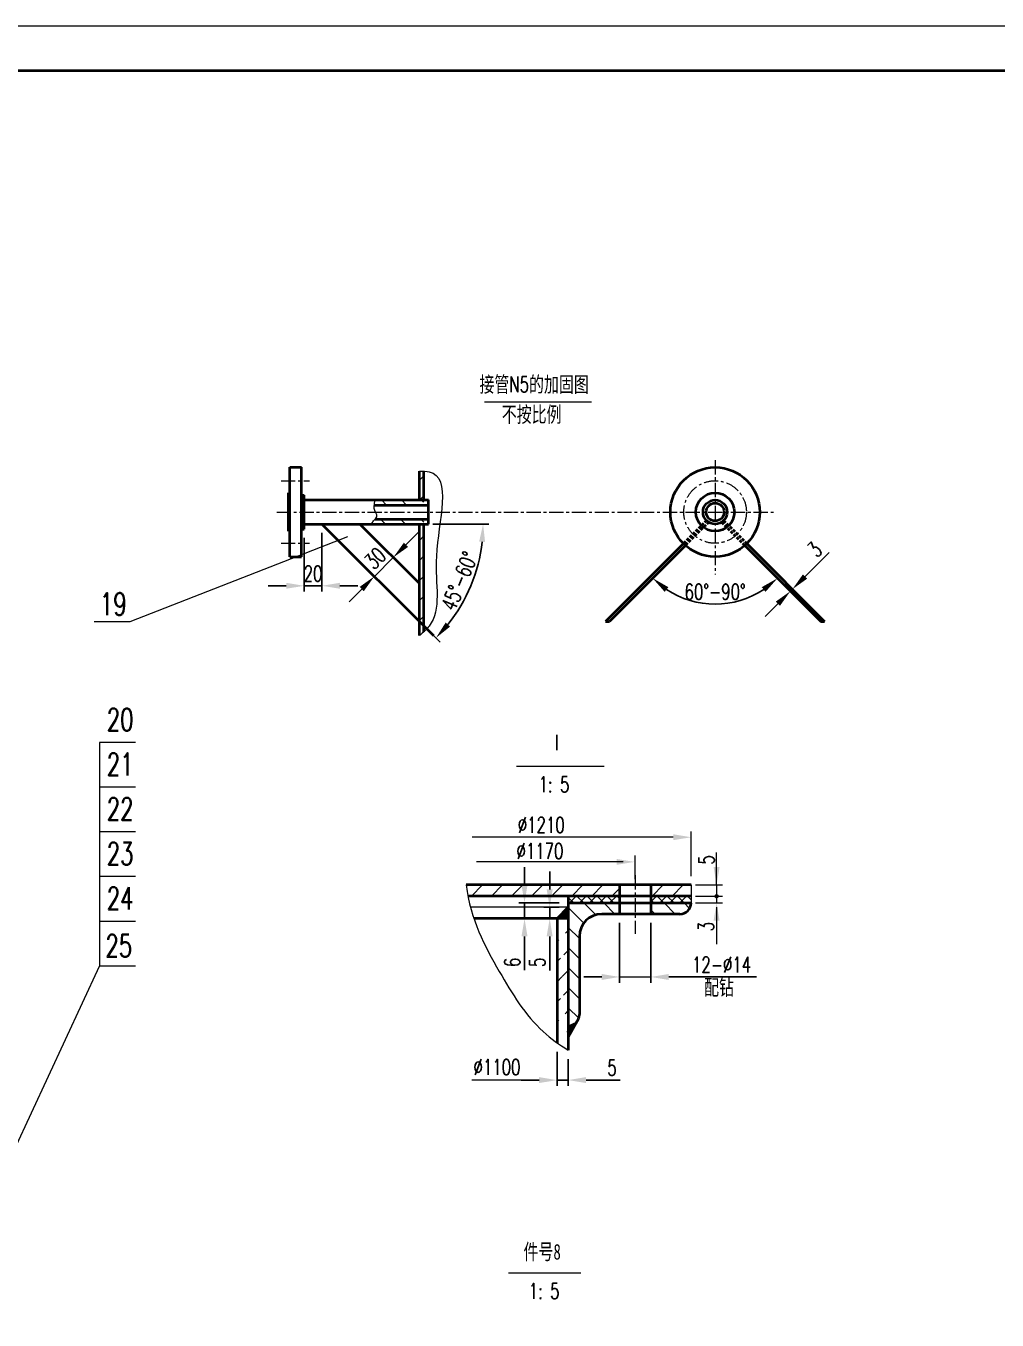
# Model space of a CAD drawing. Extents: x -2383 to 11766, y -3270 to 4351.
# Drawn here: x 6686 to 8859, y -225 to 2670 of the extents above; entities that cross this region are included whole.
import ezdxf

# ---------------------------------------------------------------- set-up
doc = ezdxf.new("R2010")
doc.units = 0
doc.linetypes.add('CENTER', pattern=[50.8, 31.75, -6.35, 6.35, -6.35])
doc.linetypes.add('HIDDEN', pattern=[9.525, 6.35, -3.175])
doc.layers.get('0').update_dxf_attribs({"linetype": 'CONTINUOUS', "lineweight": 40})
doc.layers.get('DEFPOINTS').update_dxf_attribs({"linetype": 'CONTINUOUS', "lineweight": 20})
for name, color, linetype, lineweight in [('5', 1, 'CENTER', 20), ('中线', 1, 'CENTER', 20), ('尺寸线', 6, 'CONTINUOUS', 20), ('文字', 6, 'CONTINUOUS', 20), ('细实线', 3, 'CONTINUOUS', 20), ('细线', 3, 'CONTINUOUS', 20), ('虚线', 2, 'HIDDEN', 20)]:
    doc.layers.add(name, color=color, linetype=linetype, lineweight=lineweight)
doc.styles.add('尺寸', font='romans.shx', dxfattribs={"width": 0.7, "height": 3.5})
doc.styles.add('尺寸-字母', font='romans.shx', dxfattribs={"width": 0.7})
doc.styles.add('文字3-5', font='SIMFANG.TTF', dxfattribs={"width": 0.7, "height": 3.5})
doc.dimstyles.new('尺寸3-5', dxfattribs={"dimtxt": 3.5, "dimasz": 2.5, "dimexe": 1.25, "dimexo": 0.625, "dimgap": 1.5, "dimtad": 1, "dimdec": 0, "dimdsep": 46, "dimtxsty": '尺寸-字母', "dimcen": 2.5, "dimadec": 0, "dimazin": 0, "dimtfac": 1, "dimtdec": 4, "dimtmove": 0, "dimatfit": 3, "dimfxl": 0, "dimtolj": 1, "dimtzin": 0, "dimarcsym": 0})
pattern_1 = [(135, (10174.634, -2744.566), (-22.45064, -22.45064), [])]

# ---------------------------------------------------------------- blocks, each defined once
blk = doc.blocks.new('*D30')
at = {"layer": 'DEFPOINTS', "color": 0, "lineweight": 20}
for p in [(7874.5, 395.2), (7899.5, 378.8), (7899.5, 311.6)]:
    blk.add_point(p, dxfattribs=at)
at = {"layer": '尺寸线', "color": 0, "lineweight": -2}
for p, q in [((7874.5, 375.2), (7874.5, 298.6)), ((7899.5, 358.8), (7899.5, 298.6)), ((7834.5, 311.6), (7794.5, 311.6)), ((7874.5, 311.6), (7899.5, 311.6)), ((7939.5, 311.6), (8015.8, 311.6))]:
    blk.add_line(p, q, dxfattribs=at)
at = {"layer": '尺寸线', "color": 0, "lineweight": 20}
for points in [[(7834.5, 318.3), (7834.5, 305), (7874.5, 311.6)], [(7939.5, 318.3), (7939.5, 305), (7899.5, 311.6)]]:
    blk.add_solid(points, dxfattribs=at)
at = {"layer": '尺寸线', "color": 0, "lineweight": 20, "insert": (7997.6, 339.1), "char_height": 35, "attachment_point": 5, "style": '尺寸-字母'}
blk.add_mtext('\\A1;5', dxfattribs=at)
blk = doc.blocks.new('*D32')
at = {"layer": 'DEFPOINTS', "color": 0, "lineweight": 20}
for p in [(7899.5, 708.2), (7801.8, 673.2), (7874.5, 673.2)]:
    blk.add_point(p, dxfattribs=at)
at = {"layer": '尺寸线', "color": 0, "lineweight": -2}
for p, q in [((7801.8, 748.2), (7801.8, 788.2)), ((7879.5, 708.2), (7788.8, 708.2)), ((7801.8, 708.2), (7801.8, 673.2)), ((7854.5, 673.2), (7788.8, 673.2)), ((7801.8, 633.2), (7801.8, 557.4))]:
    blk.add_line(p, q, dxfattribs=at)
at = {"layer": '尺寸线', "color": 0, "lineweight": 20}
for points in [[(7795.1, 748.2), (7808.5, 748.2), (7801.8, 708.2)], [(7795.1, 633.2), (7808.5, 633.2), (7801.8, 673.2)]]:
    blk.add_solid(points, dxfattribs=at)
at = {"layer": '尺寸线', "color": 0, "lineweight": 20, "insert": (7774.3, 575), "char_height": 35, "attachment_point": 5, "rotation": 90, "style": '尺寸-字母'}
blk.add_mtext('\\A1;6', dxfattribs=at)
blk = doc.blocks.new('*D33')
at = {"layer": 'DEFPOINTS', "color": 0, "lineweight": 20}
for p in [(8014.5, 683.2), (8084.5, 683.2), (8084.5, 542.4)]:
    blk.add_point(p, dxfattribs=at)
at = {"layer": '尺寸线', "color": 0, "lineweight": -2}
for p, q in [((8014.5, 663.2), (8014.5, 529.4)), ((8084.5, 663.2), (8084.5, 529.4)), ((7974.5, 542.4), (7934.5, 542.4)), ((8124.5, 542.4), (8321, 542.4))]:
    blk.add_line(p, q, dxfattribs=at)
at = {"layer": '尺寸线', "color": 0, "lineweight": 20}
for points in [[(7974.5, 549), (7974.5, 535.7), (8014.5, 542.4)], [(8124.5, 549), (8124.5, 535.7), (8084.5, 542.4)]]:
    blk.add_solid(points, dxfattribs=at)
at = {"layer": '尺寸线', "color": 0, "lineweight": 20, "insert": (8242.7, 569.9), "char_height": 35, "attachment_point": 5, "style": '尺寸-字母'}
blk.add_mtext('\\A1;12-%%C14', dxfattribs=at)
blk = doc.blocks.new('*D31')
at = {"layer": 'DEFPOINTS', "color": 0, "lineweight": 20}
for p in [(7899.5, 698.3), (7858.1, 673.2), (7874.5, 673.2)]:
    blk.add_point(p, dxfattribs=at)
at = {"layer": '尺寸线', "color": 0, "lineweight": -2}
for p, q in [((7858.1, 738.3), (7858.1, 778.3)), ((7879.5, 698.3), (7845.1, 698.3)), ((7858.1, 698.3), (7858.1, 673.2)), ((7854.5, 673.2), (7845.1, 673.2)), ((7858.1, 633.2), (7858.1, 556.9))]:
    blk.add_line(p, q, dxfattribs=at)
at = {"layer": '尺寸线', "color": 0, "lineweight": 20}
for points in [[(7851.4, 738.3), (7864.7, 738.3), (7858.1, 698.3)], [(7851.4, 633.2), (7864.7, 633.2), (7858.1, 673.2)]]:
    blk.add_solid(points, dxfattribs=at)
at = {"layer": '尺寸线', "color": 0, "lineweight": 20, "insert": (7830.6, 575), "char_height": 35, "attachment_point": 5, "rotation": 90, "style": '尺寸-字母'}
blk.add_mtext('\\A1;5', dxfattribs=at)
blk = doc.blocks.new('*D39')
at = {"layer": 'DEFPOINTS', "color": 0, "lineweight": 20}
for p in [(8161.8, 1507.9), (8294.5, 1507.9), (8177.1, 1383.5), (7991.8, 1337.8), (8464.6, 1337.8)]:
    blk.add_point(p, dxfattribs=at)
at = {"layer": '尺寸线', "color": 0, "lineweight": -2}
blk.add_arc((8228.2, 1574.2), 197.5, 236.6249, 303.3751, dxfattribs=at)
at = {"layer": '尺寸线', "color": 0, "lineweight": 20}
for points in [[(8115.3, 1404.1), (8123.7, 1414.5), (8088.5, 1434.6)], [(8332.6, 1414.5), (8341, 1404.1), (8367.8, 1434.6)]]:
    blk.add_solid(points, dxfattribs=at)
at = {"layer": '尺寸线', "color": 0, "lineweight": 20, "insert": (8228.2, 1404.2), "char_height": 35, "attachment_point": 5, "style": '尺寸-字母'}
blk.add_mtext('\\A1;60°-90°', dxfattribs=at)
blk = doc.blocks.new('*D38')
at = {"layer": 'DEFPOINTS', "color": 0, "lineweight": 20}
for p in [(8381.7, 1420.7), (8386, 1424.9), (8396.7, 1405.7)]:
    blk.add_point(p, dxfattribs=at)
at = {"layer": '尺寸线', "color": 0, "lineweight": -2}
for p, q in [((8429.3, 1438.2), (8483.2, 1492.2)), ((8395.9, 1406.5), (8405.9, 1396.5)), ((8396.7, 1405.7), (8401, 1409.9)), ((8400.1, 1410.8), (8410.2, 1400.7)), ((8368.5, 1377.4), (8340.2, 1349.1))]:
    blk.add_line(p, q, dxfattribs=at)
at = {"layer": '尺寸线', "color": 0, "lineweight": 20}
for points in [[(8424.5, 1442.9), (8434, 1433.5), (8401, 1409.9)], [(8363.7, 1382.1), (8373.2, 1372.7), (8396.7, 1405.7)]]:
    blk.add_solid(points, dxfattribs=at)
at = {"layer": '尺寸线', "color": 0, "lineweight": 20, "insert": (8450.9, 1498.8), "char_height": 35, "attachment_point": 5, "rotation": 45, "style": '尺寸-字母'}
blk.add_mtext('\\A1;3', dxfattribs=at)
blk = doc.blocks.new('*D37')
at = {"layer": 'DEFPOINTS', "color": 0, "lineweight": 20}
for p in [(7308.7, 1555.8), (7348.7, 1555.8), (7576.7, 1555.8), (7696.9, 1462.5), (7566.7, 1337.8)]:
    blk.add_point(p, dxfattribs=at)
at = {"layer": '尺寸线', "color": 0, "lineweight": -2}
for p, q in [((7596.7, 1555.8), (7722.2, 1555.8)), ((7580.9, 1323.7), (7612.8, 1291.7))]:
    blk.add_line(p, q, dxfattribs=at)
blk.add_arc((7348.7, 1555.8), 360.5, 321.3611, 353.6389, dxfattribs=at)
at = {"layer": '尺寸线', "color": 0, "lineweight": 20}
for points in [[(7700.3, 1516.2), (7713.6, 1515.5), (7709.2, 1555.8)], [(7635.3, 1326.3), (7625.3, 1335.2), (7603.6, 1300.9)]]:
    blk.add_solid(points, dxfattribs=at)
at = {"layer": '尺寸线', "color": 0, "lineweight": 20, "insert": (7656.2, 1428.1), "char_height": 35, "attachment_point": 5, "rotation": 67.4494, "style": '尺寸-字母'}
blk.add_mtext('\\A1;45°-60°', dxfattribs=at)
blk = doc.blocks.new('*D36')
at = {"layer": 'DEFPOINTS', "color": 0, "lineweight": 20}
for p in [(7308.7, 1544.7), (7348.7, 1555.8), (7348.7, 1417.6)]:
    blk.add_point(p, dxfattribs=at)
at = {"layer": '尺寸线', "color": 0, "lineweight": -2}
for p, q in [((7348.7, 1535.8), (7348.7, 1404.6)), ((7308.7, 1524.7), (7308.7, 1404.6)), ((7268.7, 1417.6), (7228.7, 1417.6)), ((7308.7, 1417.6), (7348.7, 1417.6)), ((7388.7, 1417.6), (7428.7, 1417.6))]:
    blk.add_line(p, q, dxfattribs=at)
at = {"layer": '尺寸线', "color": 0, "lineweight": 20}
for points in [[(7268.7, 1424.3), (7268.7, 1411), (7308.7, 1417.6)], [(7388.7, 1424.3), (7388.7, 1411), (7348.7, 1417.6)]]:
    blk.add_solid(points, dxfattribs=at)
at = {"layer": '尺寸线', "color": 0, "lineweight": 20, "insert": (7328.7, 1445.1), "char_height": 35, "attachment_point": 5, "style": '尺寸-字母'}
blk.add_mtext('\\A1;20', dxfattribs=at)
blk = doc.blocks.new('*D40')
at = {"layer": 'DEFPOINTS', "color": 0, "lineweight": 20}
for p in [(7500.1, 1489.2), (7457.7, 1446.8), (7465.9, 1438.6)]:
    blk.add_point(p, dxfattribs=at)
at = {"layer": '尺寸线', "color": 0, "lineweight": -2}
for p, q in [((7536.6, 1509.3), (7564.9, 1537.6)), ((7508.3, 1481.1), (7465.9, 1438.6)), ((7514.3, 1475.1), (7517.5, 1471.9)), ((7471.9, 1432.7), (7475.1, 1429.4)), ((7437.6, 1410.4), (7409.3, 1382.1))]:
    blk.add_line(p, q, dxfattribs=at)
at = {"layer": '尺寸线', "color": 0, "lineweight": 20}
for points in [[(7531.9, 1514.1), (7541.3, 1504.6), (7508.3, 1481.1)], [(7432.9, 1415.1), (7442.3, 1405.6), (7465.9, 1438.6)]]:
    blk.add_solid(points, dxfattribs=at)
at = {"layer": '尺寸线', "color": 0, "lineweight": 20, "insert": (7467.7, 1479.3), "char_height": 35, "attachment_point": 5, "rotation": 45, "style": '尺寸-字母'}
blk.add_mtext('\\A1;30', dxfattribs=at)

msp = doc.modelspace()

# ---------------------------------------------------------------- hatches: boundary and pattern name
at = {"layer": '细实线', "lineweight": 20}
h = msp.add_hatch(dxfattribs=at)
h.set_pattern_fill('ANSI31', color=256, scale=10, angle=180, style=0)
h.set_pattern_definition([(225, (9949.314, -3012.96), (22.45064, -22.45064), [])])
edge = h.paths.add_edge_path()
edge.add_line((7566.7, 1609.6), (7576.7, 1609.6))
edge.add_line((7576.7, 1609.6), (7576.7, 1674))
edge.add_spline(control_points=[(7576.7, 1674), (7573.5, 1674.1), (7570.2, 1674.1), (7566.7, 1673.9)], knot_values=[14.51841, 14.51841, 14.51841, 14.51841, 24.364124, 24.364124, 24.364124, 24.364124], degree=3, periodic=0)
edge.add_line((7566.7, 1673.9), (7566.7, 1609.6))
h.paths.add_polyline_path([(7566.7, 1337.8), (7576.7, 1327.8), (7576.7, 1555.8), (7566.7, 1555.8)])
h = msp.add_hatch(dxfattribs=at)
h.set_pattern_fill('ANSI31', color=256, scale=10, style=0)
edge = h.paths.add_edge_path()
edge.add_line((8014.5, 723.2), (8014.5, 748.2))
edge.add_line((8014.5, 748.2), (7671.1, 748.2))
edge.add_spline(control_points=[(7671.1, 748.2), (7672.3, 739.6), (7673.6, 731.3), (7675.3, 723.2)], knot_values=[76.588248, 76.588248, 76.588248, 76.588248, 97.809047, 97.809047, 97.809047, 97.809047], degree=3, periodic=0)
edge.add_line((7675.3, 723.2), (8014.5, 723.2))
h = msp.add_hatch(dxfattribs=at)
h.set_pattern_fill('ANSI31', color=256, scale=10, style=0)
h.paths.add_polyline_path([(8174.5, 723.2), (8174.5, 748.2), (8084.5, 748.2), (8084.5, 723.2)])
h = msp.add_hatch(dxfattribs=at)
h.set_pattern_fill('ANSI37', color=256, scale=0.1, angle=90, style=0)
h.set_pattern_definition([(135, (11648.3856, -4321.16448), (-0.224506403, -0.224506403), []), (225, (11648.3856, -4321.16448), (0.224506403, -0.224506403), [])])
h.paths.add_polyline_path([(8234.8, 723.2, 1), (8228.2, 723.2, 1)])
h = msp.add_hatch(dxfattribs=at)
h.set_pattern_fill('ANSI31', color=256, scale=10, style=0)
h.set_pattern_definition([(45, (10902.885, -3624.038), (-22.45064, 22.45064), [])])
edge = h.paths.add_edge_path()
edge.add_line((7899.5, 723.2), (7899.5, 378.8))
edge.add_line((7874.5, 673.2), (7874.5, 395.2))
at = {"layer": '细实线', "lineweight": 40}
h = msp.add_hatch(dxfattribs=at)
h.set_pattern_fill('ANSI37', color=256, scale=0.5, style=0)
h.set_pattern_definition([(45, (10902.8849, -3624.0377), (-1.122532, 1.122532), []), (135, (10902.8849, -3624.0377), (-1.122532, -1.122532), [])])
h.paths.add_polyline_path([(7899.5, 673.2), (7874.5, 673.2), (7899.5, 698.3)])
at = {"layer": '细实线', "lineweight": 20}
h = msp.add_hatch(dxfattribs=at)
h.set_pattern_fill('ANSI37', color=256, scale=5, angle=90, style=0)
h.set_pattern_definition([(135, (10174.634, -2744.566), (-11.22532, -11.22532), []), (225, (10174.634, -2744.566), (11.22532, -11.22532), [])])
h.paths.add_polyline_path([(7899.5, 723.2), (7899.5, 708.2), (8014.5, 708.2), (8014.5, 723.2)])
h.paths.add_polyline_path([(8174.5, 708.2), (8174.5, 723.2), (8084.5, 723.2), (8084.5, 708.2)])
h = msp.add_hatch(dxfattribs=at)
h.set_pattern_fill('ANSI31', color=256, scale=10, angle=90, style=0)
h.set_pattern_definition(pattern_1)
h.paths.add_polyline_path([(7974.5, 683.2), (8014.5, 683.2), (8014.5, 708.2), (7899.5, 708.2), (7899.5, 433.2, 0.414214), (7924.5, 458.2), (7924.5, 633.2, -0.414214)])
h = msp.add_hatch(dxfattribs=at)
h.set_pattern_fill('ANSI31', color=256, scale=10, angle=90, style=0)
h.set_pattern_definition(pattern_1)
h.paths.add_polyline_path([(8084.5, 708.2), (8084.5, 683.2), (8149.5, 683.2, 0.414214), (8174.5, 708.2)])
at = {"layer": '细实线', "lineweight": 40}
h = msp.add_hatch(dxfattribs=at)
h.set_pattern_fill('ANSI37', color=256, scale=0.5, style=0)
h.set_pattern_definition([(45, (10174.6341, -2744.5658), (-1.122532, 1.122532), []), (135, (10174.6341, -2744.5658), (-1.122532, -1.122532), [])])
h.paths.add_polyline_path([(7920.3, 444.4, -0.252093), (7899.5, 433.2), (7899.5, 407.2)])

# ---------------------------------------------------------------- linework, layer by layer
at = {"lineweight": 40}
for p, q in [((3615.8, 2570.4), (11665.8, 2570.4)), ((7276.7, 1682.7), (7302.7, 1682.7)), ((7276.7, 1482.7), (7276.7, 1682.7)), ((7302.7, 1482.7), (7302.7, 1682.7)), ((7566.7, 1609.6), (7566.7, 1673.9)), ((7576.7, 1609.6), (7576.7, 1674)), ((7273.5, 1625.7), (7276.7, 1625.7)), ((7273.5, 1539.7), (7273.5, 1625.7)), ((7302.7, 1620.7), (7308.7, 1620.7)), ((7308.7, 1544.7), (7308.7, 1620.7)), ((7308.7, 1609.6), (7586.7, 1609.6)), ((7465.8, 1598.4), (7586.7, 1598.4)), ((7586.7, 1555.8), (7586.7, 1609.6)), ((7467.8, 1567), (7586.7, 1567)), ((7273.5, 1539.7), (7276.7, 1539.7)), ((7302.7, 1544.7), (7308.7, 1544.7)), ((7308.7, 1555.8), (7586.7, 1555.8)), ((7348.7, 1555.8), (7597.9, 1306.7)), ((7433.6, 1555.8), (7566.7, 1422.7)), ((7566.7, 1306.2), (7566.7, 1555.8)), ((7576.7, 1314.9), (7576.7, 1555.8)), ((8157.5, 1512), (7983.3, 1337.8)), ((8161.8, 1507.9), (7991.8, 1337.8)), ((8294.5, 1507.9), (8464.6, 1337.8)), ((8298.9, 1512), (8473.1, 1337.8)), ((7276.7, 1482.7), (7302.7, 1482.7)), ((7983.3, 1337.8), (7991.8, 1337.8)), ((8464.6, 1337.8), (8473.1, 1337.8)), ((8174.5, 748.2), (7671.1, 748.2)), ((8014.5, 748.2), (8014.5, 683.2)), ((8084.5, 748.2), (8084.5, 683.2)), ((8174.5, 723.2), (7675.3, 723.2)), ((7874.5, 673.2), (7899.5, 698.3)), ((7899.5, 723.2), (7899.5, 378.8)), ((7899.5, 708.2), (8174.5, 708.2)), ((7899.5, 673.2), (7688.6, 673.2)), ((7874.5, 673.2), (7874.5, 395.2)), ((8149.5, 683.2), (7974.5, 683.2)), ((7924.5, 633.2), (7924.5, 458.2)), ((7920.3, 444.4), (7899.5, 407.2))]:
    msp.add_line(p, q, dxfattribs=at)
at = {"lineweight": 20}
for p, q in [((8174.5, 748.2), (8174.5, 708.2)), ((7899.5, 698.3), (7681, 698.3))]:
    msp.add_line(p, q, dxfattribs=at)
at = {"lineweight": 40}
for radius in [100, 43, 27, 20]:
    msp.add_circle((8228.2, 1582.7), radius, dxfattribs=at)
for centre, radius, start, end in [((8149.5, 708.2), 25, 270, 360), ((7974.5, 633.2), 50, 90, 180), ((7899.5, 458.2), 25, 270, 360)]:
    msp.add_arc(centre, radius, start, end, dxfattribs=at)
at = {"layer": '5', "linetype": 'CENTER', "lineweight": 20}
for p, q in [((8228.2, 1698.5), (8228.2, 1443)), ((7257.2, 1652.7), (7321, 1652.7)), ((7247.6, 1582.7), (8361, 1582.7)), ((7257.2, 1512.7), (7321, 1512.7))]:
    msp.add_line(p, q, dxfattribs=at)
msp.add_circle((8228.2, 1582.7), 70, dxfattribs=at)
at = {"layer": '中线', "linetype": 'CENTER', "lineweight": 20}
msp.add_line((8049.5, 769.8), (8049.5, 638.9), dxfattribs=at)
at = {"layer": '尺寸线', "lineweight": 20}
for p, q in [((7783.6, 1013.7), (7980.1, 1013.7)), ((8134.5, 855), (7684.9, 855)), ((8174.5, 768.2), (8174.5, 868)), ((8049.5, 761.4), (8049.5, 814.5)), ((8231.5, 773.2), (8231.5, 820.5)), ((8022.6, 799.8), (7694.3, 799.8)), ((8231.5, 748.2), (8231.5, 773.2)), ((8184.5, 748.2), (8244.5, 748.2)), ((8231.5, 748.2), (8231.5, 708.2)), ((8174.5, 708.2), (8174.5, 708.2)), ((8184.5, 723.2), (8244.5, 723.2)), ((8184.5, 723.2), (8244.5, 723.2)), ((8184.5, 708.2), (8244.5, 708.2)), ((8231.5, 698.2), (8231.5, 673.2)), ((8231.5, 683.2), (8231.5, 616)), ((8014.5, 542.4), (8084.5, 542.4)), ((7824.5, 311.6), (7684, 311.6)), ((7765.9, -119.8), (7928, -119.8))]:
    msp.add_line(p, q, dxfattribs=at)
for points in [[(8134.5, 861.7), (8134.5, 848.4), (8174.5, 855)], [(8007.6, 806.5), (8007.6, 793.2), (8047.6, 799.8)], [(8224.8, 788.2), (8238.2, 788.2), (8231.5, 748.2)], [(8224.8, 668.2), (8238.2, 668.2), (8231.5, 708.2)]]:
    msp.add_solid(points, dxfattribs=at)
at = {"layer": '细实线', "lineweight": 20}
for p, q in [((7712.6, 1829.2), (7951.7, 1829.2)), ((7493.2, 1598.4), (7482, 1609.6)), ((7538.1, 1598.4), (7526.9, 1609.6)), ((7576.7, 1604.7), (7571.8, 1609.6)), ((7490.9, 1555.8), (7479.7, 1567)), ((7535.8, 1555.8), (7524.6, 1567)), ((7576.7, 1559.8), (7569.5, 1567)), ((7406.1, 1527.5), (6918.9, 1336.7)), ((6918.9, 1336.7), (6838.9, 1336.7)), ((6851.2, 1066.8), (6851.2, 566.8)), ((6931.2, 1066.8), (6851.2, 1066.8)), ((6931.2, 966.8), (6851.2, 966.8)), ((6931.2, 866.8), (6851.2, 866.8)), ((6931.2, 766.8), (6851.2, 766.8)), ((6931.2, 666.8), (6851.2, 666.8)), ((6335.2, -545.1), (6851.2, 566.8)), ((6931.2, 566.8), (6851.2, 566.8))]:
    msp.add_line(p, q, dxfattribs=at)
msp.add_circle((8231.5, 723.2), 3.31, dxfattribs=at)
for points, knots in [([(7566.7, 1673.9), (7574.8, 1674.3), (7644.6, 1673.2), (7581.9, 1481.7), (7620.7, 1355.2), (7575, 1313), (7566.7, 1306.2)], [14.51841, 14.51841, 14.51841, 14.51841, 37.537414, 227.09942, 384.180165, 415.510123, 415.510123, 415.510123, 415.510123]), ([(7459.9, 1555.4), (7460.7, 1558), (7463.6, 1563.8), (7476.5, 1573.4), (7463.3, 1588.4), (7466.3, 1600.9), (7467.3, 1607.1), (7467.6, 1609.2)], [18.20435, 18.20435, 18.20435, 18.20435, 22.54918, 28.517301, 38.250447, 44.328222, 47.526276, 47.526276, 47.526276, 47.526276]), ([(7671.1, 748.2), (7681.4, 670.1), (7739.3, 561.6), (7815.9, 436.3), (7879.5, 391), (7899.5, 378.8)], [76.588248, 76.588248, 76.588248, 76.588248, 270.083179, 436.617938, 506.943516, 506.943516, 506.943516, 506.943516])]:
    msp.add_open_spline(points, degree=3, knots=knots, dxfattribs=at)
at = {"layer": '细线', "color": 3, "lineweight": 20}
msp.add_line((3365.8, 2670.4), (11765.8, 2670.4), dxfattribs=at)
at = {"layer": '虚线', "lineweight": 40}
for p, q in [((8209.1, 1563.6), (8157.5, 1512)), ((8213.8, 1559.8), (8161.8, 1507.9)), ((8242.5, 1559.8), (8294.5, 1507.9)), ((8247.3, 1563.6), (8298.9, 1512))]:
    msp.add_line(p, q, dxfattribs=at)

# ---------------------------------------------------------------- texts
at = {"layer": '尺寸线', "lineweight": 20, "char_height": 35, "width": 213.273, "attachment_point": 1}
for s, insert, style in [('1:{\\fSimSun|b0|i0|c134|p2; }5', (7833.2, 990.6), '尺寸-字母'), ('配钻', (8203.5, 536.7), '文字3-5'), ('%%C1100', (7687.8, 358.1), '尺寸'), ('1:{\\fSimSun|b0|i0|c134|p2; }5', (7811, -142.9), '尺寸-字母')]:
    msp.add_mtext(s, dxfattribs=dict(at, insert=insert, style=style))
at = {"layer": '尺寸线', "lineweight": 20, "char_height": 35, "attachment_point": 5, "style": '尺寸-字母'}
for s, insert in [('%%C1210', (7839.2, 882.5)), ('%%C1170', (7836.4, 824))]:
    msp.add_mtext(s, dxfattribs=dict(at, insert=insert))
at = {"layer": '尺寸线', "lineweight": 20, "char_height": 35, "attachment_point": 5, "rotation": 90, "style": '尺寸-字母'}
for s, insert in [('\\A1;5', (8209.1, 804.2)), ('3', (8208, 655))]:
    msp.add_mtext(s, dxfattribs=dict(at, insert=insert))
at = {"layer": '文字', "lineweight": 20, "char_height": 35, "width": 810, "attachment_point": 1}
for s, insert, style in [('{\\fKaiTi_GB2312|b0|i0|c134|p49;接管}N5{\\fKaiTi_GB2312|b0|i0|c134|p49;的加固图}', (7701, 1885.9), '尺寸'), ('不按比例', (7751, 1818.6), '文字3-5'), ('{\\fSimSun|b0|i0|c134|p54;Ⅰ}', (7857.4, 1084.7), '尺寸'), ('{\\fSimSun|b0|i0|c134|p54;件号8}', (7799.6, -54.9), '尺寸')]:
    msp.add_mtext(s, dxfattribs=dict(at, insert=insert, style=style))
at = {"layer": '文字', "lineweight": 20, "ltscale": 0.6, "char_height": 50, "attachment_point": 1, "style": '文字3-5'}
for s, insert in [('{\\Fromans.shx|c0;19}', (6851.9, 1401.7)), ('{\\Fromans.shx|c0;20}', (6867.2, 1143.3)), ('{\\Fromans.shx|c0;21}', (6867.2, 1043.3)), ('{\\Fromans.shx|c0;22}', (6867.2, 943.3)), ('{\\Fromans.shx|c0;23}', (6867.2, 843.3)), ('{\\Fromans.shx|c0;24}', (6867.2, 743.3)), ('{\\Fromans.shx|c0;25}', (6864.2, 637.1))]:
    msp.add_mtext(s, dxfattribs=dict(at, insert=insert))

# ---------------------------------------------------------------- dimensions: what is measured, and where the dimension line sits
at = {"layer": '尺寸线', "lineweight": 20}
for base, p1, p2, angle, text, override, picture, middle, dimtype in [((7348.7, 1417.6), (7308.7, 1544.7), (7348.7, 1555.8), 180, '20', {"dimtxt": 35, "dimasz": 40, "dimexe": 13, "dimexo": 20, "dimgap": 10, "dimzin": 0, "dimtfac": 5, "dimtdec": 0, "dimtofl": 1, "dimatfit": 1}, '*D36', (7328.7, 1417.6), 160), ((7465.9, 1438.6), (7500.1, 1489.2), (7457.7, 1446.8), 225, '30', {"dimtxt": 35, "dimasz": 40, "dimexe": 13, "dimexo": 20, "dimgap": 10, "dimzin": 0, "dimtfac": 5, "dimtdec": 0, "dimatfit": 1}, '*D40', (7487.1, 1459.9), 161), ((8396.7, 1405.7), (8386, 1424.9), (8381.7, 1420.7), 225, '3', {"dimtxt": 35, "dimasz": 40, "dimexe": 13, "dimexo": 20, "dimgap": 10, "dimzin": 0, "dimtfac": 5, "dimtdec": 0, "dimatfit": 1}, '*D38', (8470.4, 1479.3), 161), ((7801.8, 673.2), (7899.5, 708.2), (7874.5, 673.2), 90, '6', {"dimtxt": 35, "dimasz": 40, "dimexe": 13, "dimexo": 20, "dimgap": 10, "dimzin": 0, "dimtfac": 5, "dimtdec": 0, "dimatfit": 1}, '*D32', (7801.8, 575), 160), ((7858.1, 673.2), (7899.5, 698.3), (7874.5, 673.2), 90, '5', {"dimtxt": 35, "dimasz": 40, "dimexe": 13, "dimexo": 20, "dimgap": 10, "dimzin": 0, "dimtfac": 5, "dimtdec": 0, "dimatfit": 1}, '*D31', (7858.1, 575), 160)]:
    dim = msp.add_linear_dim(base=base, p1=p1, p2=p2, angle=angle, text=text, dimstyle='尺寸3-5', override=override, dxfattribs=at)
    dim.commit()
    dim.dimension.update_dxf_attribs({"geometry": picture, "text_midpoint": middle, "dimtype": dimtype})
dim = msp.add_angular_dim_2l(base=(7696.9, 1462.5), line1=((7308.7, 1555.8), (7576.7, 1555.8)), line2=((7348.7, 1555.8), (7566.7, 1337.8)), text='45%%D-60%%D', dimstyle='尺寸3-5', override={"dimtxt": 35, "dimasz": 40, "dimexe": 13, "dimexo": 20, "dimgap": 10, "dimzin": 0, "dimtfac": 5, "dimtdec": 0, "dimatfit": 1}, dxfattribs=at)
dim.commit()
dim.dimension.update_dxf_attribs({"geometry": '*D37', "text_midpoint": (7681.6, 1417.6), "dimtype": 162})
dim = msp.add_angular_dim_2l(base=(8177.1, 1383.5), line1=((8294.5, 1507.9), (8464.6, 1337.8)), line2=((8161.8, 1507.9), (7991.8, 1337.8)), text='60%%D-90%%D', dimstyle='尺寸3-5', override={"dimtxt": 35, "dimasz": 40, "dimexe": 13, "dimexo": 20, "dimgap": 10, "dimzin": 0, "dimtfac": 5, "dimtdec": 0, "dimatfit": 1}, dxfattribs=at)
dim.commit()
dim.dimension.update_dxf_attribs({"geometry": '*D39', "text_midpoint": (8228.2, 1404.2)})
for base, p1, p2, text, override, picture, middle in [((8084.5, 542.4), (8014.5, 683.2), (8084.5, 683.2), '12-%%C14', {"dimtxt": 35, "dimasz": 40, "dimexe": 13, "dimexo": 20, "dimgap": 10, "dimzin": 0, "dimtfac": 5, "dimtdec": 0, "dimtofl": 0, "dimatfit": 1}, '*D33', (8242.7, 542.4)), ((7899.5, 311.6), (7874.5, 395.2), (7899.5, 378.8), '5', {"dimtxt": 35, "dimasz": 40, "dimexe": 13, "dimexo": 20, "dimgap": 10, "dimzin": 0, "dimtfac": 5, "dimtdec": 0, "dimtofl": 1, "dimatfit": 1}, '*D30', (7997.6, 311.6))]:
    dim = msp.add_linear_dim(base=base, p1=p1, p2=p2, text=text, dimstyle='尺寸3-5', override=override, dxfattribs=at)
    dim.commit()
    dim.dimension.update_dxf_attribs({"geometry": picture, "text_midpoint": middle, "dimtype": 160})

doc.saveas('drawing.dxf')
